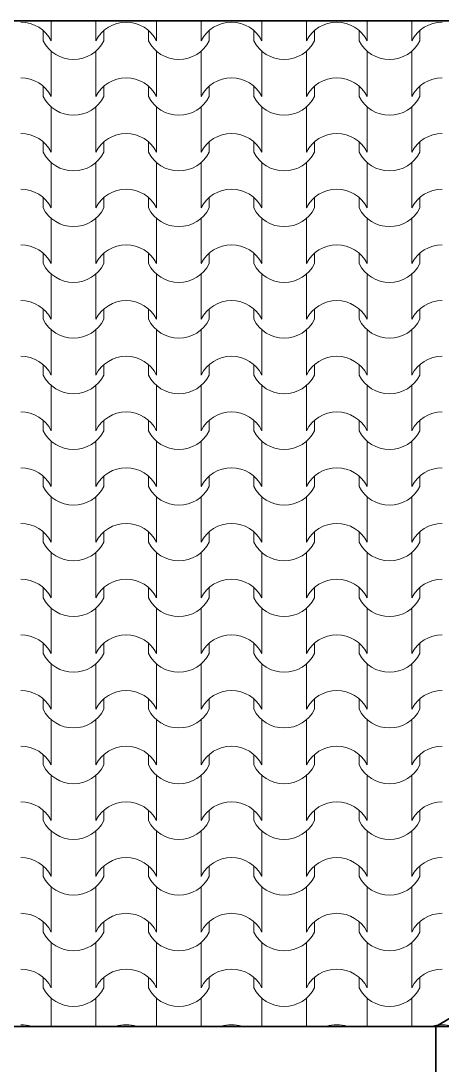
# Model space of a CAD drawing. Header units: millimetres. Extents: x 102766 to 172228, y -127504 to -81044.
# Drawn here: x 111232 to 112370, y -91373 to -88555 of the extents above; entities that cross this region are included whole.
import ezdxf

# ---------------------------------------------------------------- set-up
doc = ezdxf.new("R2010")
doc.units = ezdxf.units.MM
doc.header["$MEASUREMENT"] = 0
doc.layers.add('2D Drafting - General_Pen_No__105', color=7, linetype='Continuous', lineweight=13, true_color=0xcae6ff)
doc.layers.add('2D Drafting - General_Pen_No__82', color=7, linetype='Continuous', lineweight=20, true_color=0xaaaaaa)
doc.layers.add('Shell - Roof_Pen_No__21', color=7, linetype='Continuous', lineweight=35)

# ---------------------------------------------------------------- blocks, each defined once
blk = doc.blocks.new('*X18')
at = {"layer": '2D Drafting - General_Pen_No__82', "linetype": 'Continuous'}
for p, q in [((111313.8, -88555.1), (111313.8, -88608.9)), ((111434, -88555.1), (111434, -88608.9)), ((111598.3, -88555.1), (111598.3, -88608.9)), ((111718.5, -88555.1), (111718.5, -88608.9)), ((111882.8, -88555.1), (111882.8, -88608.9)), ((112003, -88555.1), (112003, -88608.9)), ((112167.2, -88555.1), (112167.2, -88608.9)), ((112287.5, -88555.1), (112287.5, -88608.9)), ((111291.8, -88580.9), (111291.8, -88608.9)), ((111456, -88580.9), (111456, -88608.9)), ((111576.3, -88580.9), (111576.3, -88608.9)), ((111740.5, -88580.9), (111740.5, -88608.9)), ((111860.8, -88580.9), (111860.8, -88608.9)), ((112025, -88580.9), (112025, -88608.9)), ((112145.2, -88580.9), (112145.2, -88608.9)), ((112309.5, -88580.9), (112309.5, -88608.9)), ((111313.8, -88637.3), (111313.8, -88698.3)), ((111434, -88637.3), (111434, -88698.3)), ((111598.3, -88637.3), (111598.3, -88698.3)), ((111718.5, -88637.3), (111718.5, -88698.3)), ((111882.8, -88637.3), (111882.8, -88698.3)), ((112003, -88637.3), (112003, -88698.3)), ((112167.2, -88637.3), (112167.2, -88698.3)), ((112287.5, -88637.3), (112287.5, -88698.3)), ((111313.8, -88698.3), (111313.8, -88759.3)), ((111434, -88698.3), (111434, -88759.3)), ((111598.3, -88698.3), (111598.3, -88759.3)), ((111718.5, -88698.3), (111718.5, -88759.3)), ((111882.8, -88698.3), (111882.8, -88759.3)), ((112003, -88698.3), (112003, -88759.3)), ((112167.2, -88698.3), (112167.2, -88759.3)), ((112287.5, -88698.3), (112287.5, -88759.3)), ((111291.8, -88731.2), (111291.8, -88759.3)), ((111456, -88731.2), (111456, -88759.3)), ((111576.3, -88731.2), (111576.3, -88759.3)), ((111740.5, -88731.2), (111740.5, -88759.3)), ((111860.8, -88731.2), (111860.8, -88759.3)), ((112025, -88731.2), (112025, -88759.3)), ((112145.2, -88731.2), (112145.2, -88759.3)), ((112309.5, -88731.2), (112309.5, -88759.3)), ((111313.8, -88787.7), (111313.8, -88848.6)), ((111434, -88787.7), (111434, -88848.6)), ((111598.3, -88787.7), (111598.3, -88848.6)), ((111718.5, -88787.7), (111718.5, -88848.6)), ((111882.8, -88787.7), (111882.8, -88848.6)), ((112003, -88787.7), (112003, -88848.6)), ((112167.2, -88787.7), (112167.2, -88848.6)), ((112287.5, -88787.7), (112287.5, -88848.6)), ((111313.8, -88848.6), (111313.8, -88909.6)), ((111434, -88848.6), (111434, -88909.6)), ((111598.3, -88848.6), (111598.3, -88909.6)), ((111718.5, -88848.6), (111718.5, -88909.6)), ((111882.8, -88848.6), (111882.8, -88909.6)), ((112003, -88848.6), (112003, -88909.6)), ((112167.2, -88848.6), (112167.2, -88909.6)), ((112287.5, -88848.6), (112287.5, -88909.6)), ((111291.8, -88881.6), (111291.8, -88909.6)), ((111456, -88881.6), (111456, -88909.6)), ((111576.3, -88881.6), (111576.3, -88909.6)), ((111740.5, -88881.6), (111740.5, -88909.6)), ((111860.8, -88881.6), (111860.8, -88909.6)), ((112025, -88881.6), (112025, -88909.6)), ((112145.2, -88881.6), (112145.2, -88909.6)), ((112309.5, -88881.6), (112309.5, -88909.6)), ((111313.8, -88938), (111313.8, -88999)), ((111434, -88938), (111434, -88999)), ((111598.3, -88938), (111598.3, -88999)), ((111718.5, -88938), (111718.5, -88999)), ((111882.8, -88938), (111882.8, -88999)), ((112003, -88938), (112003, -88999)), ((112167.2, -88938), (112167.2, -88999)), ((112287.5, -88938), (112287.5, -88999)), ((111313.8, -88999), (111313.8, -89059.9)), ((111434, -88999), (111434, -89059.9)), ((111598.3, -88999), (111598.3, -89059.9)), ((111718.5, -88999), (111718.5, -89059.9)), ((111882.8, -88999), (111882.8, -89059.9)), ((112003, -88999), (112003, -89059.9)), ((112167.2, -88999), (112167.2, -89059.9)), ((112287.5, -88999), (112287.5, -89059.9)), ((111291.8, -89031.9), (111291.8, -89059.9)), ((111456, -89031.9), (111456, -89059.9)), ((111576.3, -89031.9), (111576.3, -89059.9)), ((111740.5, -89031.9), (111740.5, -89059.9)), ((111860.8, -89031.9), (111860.8, -89059.9)), ((112025, -89031.9), (112025, -89059.9)), ((112145.2, -89031.9), (112145.2, -89059.9)), ((112309.5, -89031.9), (112309.5, -89059.9)), ((111313.8, -89088.3), (111313.8, -89149.3)), ((111434, -89088.3), (111434, -89149.3)), ((111598.3, -89088.3), (111598.3, -89149.3)), ((111718.5, -89088.3), (111718.5, -89149.3)), ((111882.8, -89088.3), (111882.8, -89149.3)), ((112003, -89088.3), (112003, -89149.3)), ((112167.2, -89088.3), (112167.2, -89149.3)), ((112287.5, -89088.3), (112287.5, -89149.3)), ((111313.8, -89149.3), (111313.8, -89210.3)), ((111434, -89149.3), (111434, -89210.3)), ((111598.3, -89149.3), (111598.3, -89210.3)), ((111718.5, -89149.3), (111718.5, -89210.3)), ((111882.8, -89149.3), (111882.8, -89210.3)), ((112003, -89149.3), (112003, -89210.3)), ((112167.2, -89149.3), (112167.2, -89210.3)), ((112287.5, -89149.3), (112287.5, -89210.3)), ((111291.8, -89182.2), (111291.8, -89210.3)), ((111456, -89182.2), (111456, -89210.3)), ((111576.3, -89182.2), (111576.3, -89210.3)), ((111740.5, -89182.2), (111740.5, -89210.3)), ((111860.8, -89182.2), (111860.8, -89210.3)), ((112025, -89182.2), (112025, -89210.3)), ((112145.2, -89182.2), (112145.2, -89210.3)), ((112309.5, -89182.2), (112309.5, -89210.3)), ((111313.8, -89238.7), (111313.8, -89299.6)), ((111434, -89238.7), (111434, -89299.6)), ((111598.3, -89238.7), (111598.3, -89299.6)), ((111718.5, -89238.7), (111718.5, -89299.6)), ((111882.8, -89238.7), (111882.8, -89299.6)), ((112003, -89238.7), (112003, -89299.6)), ((112167.2, -89238.7), (112167.2, -89299.6)), ((112287.5, -89238.7), (112287.5, -89299.6)), ((111313.8, -89299.6), (111313.8, -89360.6)), ((111434, -89299.6), (111434, -89360.6)), ((111598.3, -89299.6), (111598.3, -89360.6)), ((111718.5, -89299.6), (111718.5, -89360.6)), ((111882.8, -89299.6), (111882.8, -89360.6)), ((112003, -89299.6), (112003, -89360.6)), ((112167.2, -89299.6), (112167.2, -89360.6)), ((112287.5, -89299.6), (112287.5, -89360.6)), ((111291.8, -89332.6), (111291.8, -89360.6)), ((111456, -89332.6), (111456, -89360.6)), ((111576.3, -89332.6), (111576.3, -89360.6)), ((111740.5, -89332.6), (111740.5, -89360.6)), ((111860.8, -89332.6), (111860.8, -89360.6)), ((112025, -89332.6), (112025, -89360.6)), ((112145.2, -89332.6), (112145.2, -89360.6)), ((112309.5, -89332.6), (112309.5, -89360.6)), ((111313.8, -89389), (111313.8, -89450)), ((111434, -89389), (111434, -89450)), ((111598.3, -89389), (111598.3, -89450)), ((111718.5, -89389), (111718.5, -89450)), ((111882.8, -89389), (111882.8, -89450)), ((112003, -89389), (112003, -89450)), ((112167.2, -89389), (112167.2, -89450)), ((112287.5, -89389), (112287.5, -89450)), ((111313.8, -89450), (111313.8, -89510.9)), ((111434, -89450), (111434, -89510.9)), ((111598.3, -89450), (111598.3, -89510.9)), ((111718.5, -89450), (111718.5, -89510.9)), ((111882.8, -89450), (111882.8, -89510.9)), ((112003, -89450), (112003, -89510.9)), ((112167.2, -89450), (112167.2, -89510.9)), ((112287.5, -89450), (112287.5, -89510.9)), ((111291.8, -89482.9), (111291.8, -89510.9)), ((111456, -89482.9), (111456, -89510.9)), ((111576.3, -89482.9), (111576.3, -89510.9)), ((111740.5, -89482.9), (111740.5, -89510.9)), ((111860.8, -89482.9), (111860.8, -89510.9)), ((112025, -89482.9), (112025, -89510.9)), ((112145.2, -89482.9), (112145.2, -89510.9)), ((112309.5, -89482.9), (112309.5, -89510.9)), ((111313.8, -89539.3), (111313.8, -89600.3)), ((111434, -89539.3), (111434, -89600.3)), ((111598.3, -89539.3), (111598.3, -89600.3)), ((111718.5, -89539.3), (111718.5, -89600.3)), ((111882.8, -89539.3), (111882.8, -89600.3)), ((112003, -89539.3), (112003, -89600.3)), ((112167.2, -89539.3), (112167.2, -89600.3)), ((112287.5, -89539.3), (112287.5, -89600.3)), ((111313.8, -89600.3), (111313.8, -89661.3)), ((111434, -89600.3), (111434, -89661.3)), ((111598.3, -89600.3), (111598.3, -89661.3)), ((111718.5, -89600.3), (111718.5, -89661.3)), ((111882.8, -89600.3), (111882.8, -89661.3)), ((112003, -89600.3), (112003, -89661.3)), ((112167.2, -89600.3), (112167.2, -89661.3)), ((112287.5, -89600.3), (112287.5, -89661.3)), ((111291.8, -89633.3), (111291.8, -89661.3)), ((111456, -89633.3), (111456, -89661.3)), ((111576.3, -89633.3), (111576.3, -89661.3)), ((111740.5, -89633.3), (111740.5, -89661.3)), ((111860.8, -89633.3), (111860.8, -89661.3)), ((112025, -89633.3), (112025, -89661.3)), ((112145.2, -89633.3), (112145.2, -89661.3)), ((112309.5, -89633.3), (112309.5, -89661.3)), ((111313.8, -89689.7), (111313.8, -89750.6)), ((111434, -89689.7), (111434, -89750.6)), ((111598.3, -89689.7), (111598.3, -89750.6)), ((111718.5, -89689.7), (111718.5, -89750.6)), ((111882.8, -89689.7), (111882.8, -89750.6)), ((112003, -89689.7), (112003, -89750.6)), ((112167.2, -89689.7), (112167.2, -89750.6)), ((112287.5, -89689.7), (112287.5, -89750.6)), ((111313.8, -89750.6), (111313.8, -89811.6)), ((111434, -89750.6), (111434, -89811.6)), ((111598.3, -89750.6), (111598.3, -89811.6)), ((111718.5, -89750.6), (111718.5, -89811.6)), ((111882.8, -89750.6), (111882.8, -89811.6)), ((112003, -89750.6), (112003, -89811.6)), ((112167.2, -89750.6), (112167.2, -89811.6)), ((112287.5, -89750.6), (112287.5, -89811.6)), ((111291.8, -89783.6), (111291.8, -89811.6)), ((111456, -89783.6), (111456, -89811.6)), ((111576.3, -89783.6), (111576.3, -89811.6)), ((111740.5, -89783.6), (111740.5, -89811.6)), ((111860.8, -89783.6), (111860.8, -89811.6)), ((112025, -89783.6), (112025, -89811.6)), ((112145.2, -89783.6), (112145.2, -89811.6)), ((112309.5, -89783.6), (112309.5, -89811.6)), ((111313.8, -89840), (111313.8, -89901)), ((111434, -89840), (111434, -89901)), ((111598.3, -89840), (111598.3, -89901)), ((111718.5, -89840), (111718.5, -89901)), ((111882.8, -89840), (111882.8, -89901)), ((112003, -89840), (112003, -89901)), ((112167.2, -89840), (112167.2, -89901)), ((112287.5, -89840), (112287.5, -89901)), ((111313.8, -89901), (111313.8, -89962)), ((111434, -89901), (111434, -89962)), ((111598.3, -89901), (111598.3, -89962)), ((111718.5, -89901), (111718.5, -89962)), ((111882.8, -89901), (111882.8, -89962)), ((112003, -89901), (112003, -89962)), ((112167.2, -89901), (112167.2, -89962)), ((112287.5, -89901), (112287.5, -89962)), ((111291.8, -89933.9), (111291.8, -89962)), ((111456, -89933.9), (111456, -89962)), ((111576.3, -89933.9), (111576.3, -89962)), ((111740.5, -89933.9), (111740.5, -89962)), ((111860.8, -89933.9), (111860.8, -89962)), ((112025, -89933.9), (112025, -89962)), ((112145.2, -89933.9), (112145.2, -89962)), ((112309.5, -89933.9), (112309.5, -89962)), ((111313.8, -89990.4), (111313.8, -90051.3)), ((111434, -89990.4), (111434, -90051.3)), ((111598.3, -89990.4), (111598.3, -90051.3)), ((111718.5, -89990.4), (111718.5, -90051.3)), ((111882.8, -89990.4), (111882.8, -90051.3)), ((112003, -89990.4), (112003, -90051.3)), ((112167.2, -89990.4), (112167.2, -90051.3)), ((112287.5, -89990.4), (112287.5, -90051.3)), ((111313.8, -90051.3), (111313.8, -90112.3)), ((111434, -90051.3), (111434, -90112.3)), ((111598.3, -90051.3), (111598.3, -90112.3)), ((111718.5, -90051.3), (111718.5, -90112.3)), ((111882.8, -90051.3), (111882.8, -90112.3)), ((112003, -90051.3), (112003, -90112.3)), ((112167.2, -90051.3), (112167.2, -90112.3)), ((112287.5, -90051.3), (112287.5, -90112.3)), ((111291.8, -90084.3), (111291.8, -90112.3)), ((111456, -90084.3), (111456, -90112.3)), ((111576.3, -90084.3), (111576.3, -90112.3)), ((111740.5, -90084.3), (111740.5, -90112.3)), ((111860.8, -90084.3), (111860.8, -90112.3)), ((112025, -90084.3), (112025, -90112.3)), ((112145.2, -90084.3), (112145.2, -90112.3)), ((112309.5, -90084.3), (112309.5, -90112.3)), ((111313.8, -90140.7), (111313.8, -90201.7)), ((111434, -90140.7), (111434, -90201.7)), ((111598.3, -90140.7), (111598.3, -90201.7)), ((111718.5, -90140.7), (111718.5, -90201.7)), ((111882.8, -90140.7), (111882.8, -90201.7)), ((112003, -90140.7), (112003, -90201.7)), ((112167.2, -90140.7), (112167.2, -90201.7)), ((112287.5, -90140.7), (112287.5, -90201.7)), ((111313.8, -90201.7), (111313.8, -90262.6)), ((111434, -90201.7), (111434, -90262.6)), ((111598.3, -90201.7), (111598.3, -90262.6)), ((111718.5, -90201.7), (111718.5, -90262.6)), ((111882.8, -90201.7), (111882.8, -90262.6)), ((112003, -90201.7), (112003, -90262.6)), ((112167.2, -90201.7), (112167.2, -90262.6)), ((112287.5, -90201.7), (112287.5, -90262.6)), ((111291.8, -90234.6), (111291.8, -90262.6)), ((111456, -90234.6), (111456, -90262.6)), ((111576.3, -90234.6), (111576.3, -90262.6)), ((111740.5, -90234.6), (111740.5, -90262.6)), ((111860.8, -90234.6), (111860.8, -90262.6)), ((112025, -90234.6), (112025, -90262.6)), ((112145.2, -90234.6), (112145.2, -90262.6)), ((112309.5, -90234.6), (112309.5, -90262.6)), ((111313.8, -90291), (111313.8, -90352)), ((111434, -90291), (111434, -90352)), ((111598.3, -90291), (111598.3, -90352)), ((111718.5, -90291), (111718.5, -90352)), ((111882.8, -90291), (111882.8, -90352)), ((112003, -90291), (112003, -90352)), ((112167.2, -90291), (112167.2, -90352)), ((112287.5, -90291), (112287.5, -90352)), ((111313.8, -90352), (111313.8, -90413)), ((111434, -90352), (111434, -90413)), ((111598.3, -90352), (111598.3, -90413)), ((111718.5, -90352), (111718.5, -90413)), ((111882.8, -90352), (111882.8, -90413)), ((112003, -90352), (112003, -90413)), ((112167.2, -90352), (112167.2, -90413)), ((112287.5, -90352), (112287.5, -90413)), ((111291.8, -90384.9), (111291.8, -90413)), ((111456, -90384.9), (111456, -90413)), ((111576.3, -90384.9), (111576.3, -90413)), ((111740.5, -90384.9), (111740.5, -90413)), ((111860.8, -90384.9), (111860.8, -90413)), ((112025, -90384.9), (112025, -90413)), ((112145.2, -90384.9), (112145.2, -90413)), ((112309.5, -90384.9), (112309.5, -90413)), ((111313.8, -90441.4), (111313.8, -90502.3)), ((111434, -90441.4), (111434, -90502.3)), ((111598.3, -90441.4), (111598.3, -90502.3)), ((111718.5, -90441.4), (111718.5, -90502.3)), ((111882.8, -90441.4), (111882.8, -90502.3)), ((112003, -90441.4), (112003, -90502.3)), ((112167.2, -90441.4), (112167.2, -90502.3)), ((112287.5, -90441.4), (112287.5, -90502.3)), ((111313.8, -90502.3), (111313.8, -90563.3)), ((111434, -90502.3), (111434, -90563.3)), ((111598.3, -90502.3), (111598.3, -90563.3)), ((111718.5, -90502.3), (111718.5, -90563.3)), ((111882.8, -90502.3), (111882.8, -90563.3)), ((112003, -90502.3), (112003, -90563.3)), ((112167.2, -90502.3), (112167.2, -90563.3)), ((112287.5, -90502.3), (112287.5, -90563.3)), ((111291.8, -90535.3), (111291.8, -90563.3)), ((111456, -90535.3), (111456, -90563.3)), ((111576.3, -90535.3), (111576.3, -90563.3)), ((111740.5, -90535.3), (111740.5, -90563.3)), ((111860.8, -90535.3), (111860.8, -90563.3)), ((112025, -90535.3), (112025, -90563.3)), ((112145.2, -90535.3), (112145.2, -90563.3)), ((112309.5, -90535.3), (112309.5, -90563.3)), ((111313.8, -90591.7), (111313.8, -90652.7)), ((111434, -90591.7), (111434, -90652.7)), ((111598.3, -90591.7), (111598.3, -90652.7)), ((111718.5, -90591.7), (111718.5, -90652.7)), ((111882.8, -90591.7), (111882.8, -90652.7)), ((112003, -90591.7), (112003, -90652.7)), ((112167.2, -90591.7), (112167.2, -90652.7)), ((112287.5, -90591.7), (112287.5, -90652.7)), ((111313.8, -90652.7), (111313.8, -90713.6)), ((111434, -90652.7), (111434, -90713.6)), ((111598.3, -90652.7), (111598.3, -90713.6)), ((111718.5, -90652.7), (111718.5, -90713.6)), ((111882.8, -90652.7), (111882.8, -90713.6)), ((112003, -90652.7), (112003, -90713.6)), ((112167.2, -90652.7), (112167.2, -90713.6)), ((112287.5, -90652.7), (112287.5, -90713.6)), ((111291.8, -90685.6), (111291.8, -90713.6)), ((111456, -90685.6), (111456, -90713.6)), ((111576.3, -90685.6), (111576.3, -90713.6)), ((111740.5, -90685.6), (111740.5, -90713.6)), ((111860.8, -90685.6), (111860.8, -90713.6)), ((112025, -90685.6), (112025, -90713.6)), ((112145.2, -90685.6), (112145.2, -90713.6)), ((112309.5, -90685.6), (112309.5, -90713.6)), ((111313.8, -90742), (111313.8, -90803)), ((111434, -90742), (111434, -90803)), ((111598.3, -90742), (111598.3, -90803)), ((111718.5, -90742), (111718.5, -90803)), ((111882.8, -90742), (111882.8, -90803)), ((112003, -90742), (112003, -90803)), ((112167.2, -90742), (112167.2, -90803)), ((112287.5, -90742), (112287.5, -90803)), ((111313.8, -90803), (111313.8, -90864)), ((111434, -90803), (111434, -90864)), ((111598.3, -90803), (111598.3, -90864)), ((111718.5, -90803), (111718.5, -90864)), ((111882.8, -90803), (111882.8, -90864)), ((112003, -90803), (112003, -90864)), ((112167.2, -90803), (112167.2, -90864)), ((112287.5, -90803), (112287.5, -90864)), ((111291.8, -90835.9), (111291.8, -90864)), ((111456, -90835.9), (111456, -90864)), ((111576.3, -90835.9), (111576.3, -90864)), ((111740.5, -90835.9), (111740.5, -90864)), ((111860.8, -90835.9), (111860.8, -90864)), ((112025, -90835.9), (112025, -90864)), ((112145.2, -90835.9), (112145.2, -90864)), ((112309.5, -90835.9), (112309.5, -90864)), ((111313.8, -90892.4), (111313.8, -90953.3)), ((111434, -90892.4), (111434, -90953.3)), ((111598.3, -90892.4), (111598.3, -90953.3)), ((111718.5, -90892.4), (111718.5, -90953.3)), ((111882.8, -90892.4), (111882.8, -90953.3)), ((112003, -90892.4), (112003, -90953.3)), ((112167.2, -90892.4), (112167.2, -90953.3)), ((112287.5, -90892.4), (112287.5, -90953.3)), ((111313.8, -90953.3), (111313.8, -91014.3)), ((111434, -90953.3), (111434, -91014.3)), ((111598.3, -90953.3), (111598.3, -91014.3)), ((111718.5, -90953.3), (111718.5, -91014.3)), ((111882.8, -90953.3), (111882.8, -91014.3)), ((112003, -90953.3), (112003, -91014.3)), ((112167.2, -90953.3), (112167.2, -91014.3)), ((112287.5, -90953.3), (112287.5, -91014.3)), ((111291.8, -90986.3), (111291.8, -91014.3)), ((111456, -90986.3), (111456, -91014.3)), ((111576.3, -90986.3), (111576.3, -91014.3)), ((111740.5, -90986.3), (111740.5, -91014.3)), ((111860.8, -90986.3), (111860.8, -91014.3)), ((112025, -90986.3), (112025, -91014.3)), ((112145.2, -90986.3), (112145.2, -91014.3)), ((112309.5, -90986.3), (112309.5, -91014.3)), ((111313.8, -91042.7), (111313.8, -91103.7)), ((111434, -91042.7), (111434, -91103.7)), ((111598.3, -91042.7), (111598.3, -91103.7)), ((111718.5, -91042.7), (111718.5, -91103.7)), ((111882.8, -91042.7), (111882.8, -91103.7)), ((112003, -91042.7), (112003, -91103.7)), ((112167.2, -91042.7), (112167.2, -91103.7)), ((112287.5, -91042.7), (112287.5, -91103.7)), ((111313.8, -91103.7), (111313.8, -91164.6)), ((111434, -91103.7), (111434, -91164.6)), ((111598.3, -91103.7), (111598.3, -91164.6)), ((111718.5, -91103.7), (111718.5, -91164.6)), ((111882.8, -91103.7), (111882.8, -91164.6)), ((112003, -91103.7), (112003, -91164.6)), ((112167.2, -91103.7), (112167.2, -91164.6)), ((112287.5, -91103.7), (112287.5, -91164.6)), ((111291.8, -91136.6), (111291.8, -91164.6)), ((111456, -91136.6), (111456, -91164.6)), ((111576.3, -91136.6), (111576.3, -91164.6)), ((111740.5, -91136.6), (111740.5, -91164.6)), ((111860.8, -91136.6), (111860.8, -91164.6)), ((112025, -91136.6), (112025, -91164.6)), ((112145.2, -91136.6), (112145.2, -91164.6)), ((112309.5, -91136.6), (112309.5, -91164.6)), ((111313.8, -91193), (111313.8, -91254)), ((111434, -91193), (111434, -91254)), ((111598.3, -91193), (111598.3, -91254)), ((111718.5, -91193), (111718.5, -91254)), ((111882.8, -91193), (111882.8, -91254)), ((112003, -91193), (112003, -91254)), ((112167.2, -91193), (112167.2, -91254)), ((112287.5, -91193), (112287.5, -91254)), ((111313.8, -91254), (111313.8, -91268.8)), ((111434, -91254), (111434, -91268.8)), ((111598.3, -91254), (111598.3, -91268.8)), ((111718.5, -91254), (111718.5, -91268.8)), ((111882.8, -91254), (111882.8, -91268.8)), ((112003, -91254), (112003, -91268.8)), ((112167.2, -91254), (112167.2, -91268.8)), ((112287.5, -91254), (112287.5, -91268.8))]:
    blk.add_line(p, q, dxfattribs=at)
for centre, radius, start, end in [((111231.4, -88650.9), 92.5, 26.9885, 89.8295), ((111516.4, -88650.9), 92.5, 90.1705, 153.0115), ((111515.9, -88650.9), 92.5, 26.9885, 89.8295), ((111800.9, -88650.9), 92.5, 90.1705, 153.0115), ((111800.4, -88650.9), 92.5, 26.9885, 89.8295), ((112085.4, -88650.9), 92.5, 90.1705, 153.0115), ((112084.8, -88650.9), 92.5, 26.9885, 89.8295), ((112369.9, -88650.9), 92.5, 90.1705, 153.0115), ((111373.9, -88567.6), 91.9, 206.7044, 333.2956), ((111658.4, -88567.6), 91.9, 206.7044, 333.2956), ((111942.9, -88567.6), 91.9, 206.7044, 333.2956), ((112227.4, -88567.6), 91.9, 206.7044, 333.2956), ((111231.4, -88801.2), 92.5, 26.9885, 89.8295), ((111516.4, -88801.2), 92.5, 90.1705, 153.0115), ((111515.9, -88801.2), 92.5, 26.9885, 89.8295), ((111800.9, -88801.2), 92.5, 90.1705, 153.0115), ((111800.4, -88801.2), 92.5, 26.9885, 89.8295), ((112085.4, -88801.2), 92.5, 90.1705, 153.0115), ((112084.8, -88801.2), 92.5, 26.9885, 89.8295), ((112369.9, -88801.2), 92.5, 90.1705, 153.0115), ((111373.9, -88718), 91.9, 206.7044, 333.2956), ((111658.4, -88718), 91.9, 206.7044, 333.2956), ((111942.9, -88718), 91.9, 206.7044, 333.2956), ((112227.4, -88718), 91.9, 206.7044, 333.2956), ((111231.4, -88951.6), 92.5, 26.9885, 89.8295), ((111516.4, -88951.6), 92.5, 90.1705, 153.0115), ((111515.9, -88951.6), 92.5, 26.9885, 89.8295), ((111800.9, -88951.6), 92.5, 90.1705, 153.0115), ((111800.4, -88951.6), 92.5, 26.9885, 89.8295), ((112085.4, -88951.6), 92.5, 90.1705, 153.0115), ((112084.8, -88951.6), 92.5, 26.9885, 89.8295), ((112369.9, -88951.6), 92.5, 90.1705, 153.0115), ((111373.9, -88868.3), 91.9, 206.7044, 333.2956), ((111658.4, -88868.3), 91.9, 206.7044, 333.2956), ((111942.9, -88868.3), 91.9, 206.7044, 333.2956), ((112227.4, -88868.3), 91.9, 206.7044, 333.2956), ((111231.4, -89101.9), 92.5, 26.9885, 89.8295), ((111516.4, -89101.9), 92.5, 90.1705, 153.0115), ((111515.9, -89101.9), 92.5, 26.9885, 89.8295), ((111800.9, -89101.9), 92.5, 90.1705, 153.0115), ((111800.4, -89101.9), 92.5, 26.9885, 89.8295), ((112085.4, -89101.9), 92.5, 90.1705, 153.0115), ((112084.8, -89101.9), 92.5, 26.9885, 89.8295), ((112369.9, -89101.9), 92.5, 90.1705, 153.0115), ((111373.9, -89018.6), 91.9, 206.7044, 333.2956), ((111658.4, -89018.6), 91.9, 206.7044, 333.2956), ((111942.9, -89018.6), 91.9, 206.7044, 333.2956), ((112227.4, -89018.6), 91.9, 206.7044, 333.2956), ((111231.4, -89252.2), 92.5, 26.9885, 89.8295), ((111516.4, -89252.2), 92.5, 90.1705, 153.0115), ((111515.9, -89252.2), 92.5, 26.9885, 89.8295), ((111800.9, -89252.2), 92.5, 90.1705, 153.0115), ((111800.4, -89252.2), 92.5, 26.9885, 89.8295), ((112085.4, -89252.2), 92.5, 90.1705, 153.0115), ((112084.8, -89252.2), 92.5, 26.9885, 89.8295), ((112369.9, -89252.2), 92.5, 90.1705, 153.0115), ((111373.9, -89169), 91.9, 206.7044, 333.2956), ((111658.4, -89169), 91.9, 206.7044, 333.2956), ((111942.9, -89169), 91.9, 206.7044, 333.2956), ((112227.4, -89169), 91.9, 206.7044, 333.2956), ((111231.4, -89402.6), 92.5, 26.9885, 89.8295), ((111516.4, -89402.6), 92.5, 90.1705, 153.0115), ((111515.9, -89402.6), 92.5, 26.9885, 89.8295), ((111800.9, -89402.6), 92.5, 90.1705, 153.0115), ((111800.4, -89402.6), 92.5, 26.9885, 89.8295), ((112085.4, -89402.6), 92.5, 90.1705, 153.0115), ((112084.8, -89402.6), 92.5, 26.9885, 89.8295), ((112369.9, -89402.6), 92.5, 90.1705, 153.0115), ((111373.9, -89319.3), 91.9, 206.7044, 333.2956), ((111658.4, -89319.3), 91.9, 206.7044, 333.2956), ((111942.9, -89319.3), 91.9, 206.7044, 333.2956), ((112227.4, -89319.3), 91.9, 206.7044, 333.2956), ((111231.4, -89552.9), 92.5, 26.9885, 89.8295), ((111516.4, -89552.9), 92.5, 90.1705, 153.0115), ((111515.9, -89552.9), 92.5, 26.9885, 89.8295), ((111800.9, -89552.9), 92.5, 90.1705, 153.0115), ((111800.4, -89552.9), 92.5, 26.9885, 89.8295), ((112085.4, -89552.9), 92.5, 90.1705, 153.0115), ((112084.8, -89552.9), 92.5, 26.9885, 89.8295), ((112369.9, -89552.9), 92.5, 90.1705, 153.0115), ((111373.9, -89469.6), 91.9, 206.7044, 333.2956), ((111658.4, -89469.6), 91.9, 206.7044, 333.2956), ((111942.9, -89469.6), 91.9, 206.7044, 333.2956), ((112227.4, -89469.6), 91.9, 206.7044, 333.2956), ((111231.4, -89703.2), 92.5, 26.9885, 89.8295), ((111516.4, -89703.2), 92.5, 90.1705, 153.0115), ((111515.9, -89703.2), 92.5, 26.9885, 89.8295), ((111800.9, -89703.2), 92.5, 90.1705, 153.0115), ((111800.4, -89703.2), 92.5, 26.9885, 89.8295), ((112085.4, -89703.2), 92.5, 90.1705, 153.0115), ((112084.8, -89703.2), 92.5, 26.9885, 89.8295), ((112369.9, -89703.2), 92.5, 90.1705, 153.0115), ((111373.9, -89620), 91.9, 206.7044, 333.2956), ((111658.4, -89620), 91.9, 206.7044, 333.2956), ((111942.9, -89620), 91.9, 206.7044, 333.2956), ((112227.4, -89620), 91.9, 206.7044, 333.2956), ((111231.4, -89853.6), 92.5, 26.9885, 89.8295), ((111516.4, -89853.6), 92.5, 90.1705, 153.0115), ((111515.9, -89853.6), 92.5, 26.9885, 89.8295), ((111800.9, -89853.6), 92.5, 90.1705, 153.0115), ((111800.4, -89853.6), 92.5, 26.9885, 89.8295), ((112085.4, -89853.6), 92.5, 90.1705, 153.0115), ((112084.8, -89853.6), 92.5, 26.9885, 89.8295), ((112369.9, -89853.6), 92.5, 90.1705, 153.0115), ((111373.9, -89770.3), 91.9, 206.7044, 333.2956), ((111658.4, -89770.3), 91.9, 206.7044, 333.2956), ((111942.9, -89770.3), 91.9, 206.7044, 333.2956), ((112227.4, -89770.3), 91.9, 206.7044, 333.2956), ((111231.4, -90003.9), 92.5, 26.9885, 89.8295), ((111516.4, -90003.9), 92.5, 90.1705, 153.0115), ((111515.9, -90003.9), 92.5, 26.9885, 89.8295), ((111800.9, -90003.9), 92.5, 90.1705, 153.0115), ((111800.4, -90003.9), 92.5, 26.9885, 89.8295), ((112085.4, -90003.9), 92.5, 90.1705, 153.0115), ((112084.8, -90003.9), 92.5, 26.9885, 89.8295), ((112369.9, -90003.9), 92.5, 90.1705, 153.0115), ((111373.9, -89920.6), 91.9, 206.7044, 333.2956), ((111658.4, -89920.6), 91.9, 206.7044, 333.2956), ((111942.9, -89920.6), 91.9, 206.7044, 333.2956), ((112227.4, -89920.6), 91.9, 206.7044, 333.2956), ((111231.4, -90154.3), 92.5, 26.9885, 89.8295), ((111516.4, -90154.3), 92.5, 90.1705, 153.0115), ((111515.9, -90154.3), 92.5, 26.9885, 89.8295), ((111800.9, -90154.3), 92.5, 90.1705, 153.0115), ((111800.4, -90154.3), 92.5, 26.9885, 89.8295), ((112085.4, -90154.3), 92.5, 90.1705, 153.0115), ((112084.8, -90154.3), 92.5, 26.9885, 89.8295), ((112369.9, -90154.3), 92.5, 90.1705, 153.0115), ((111373.9, -90071), 91.9, 206.7044, 333.2956), ((111658.4, -90071), 91.9, 206.7044, 333.2956), ((111942.9, -90071), 91.9, 206.7044, 333.2956), ((112227.4, -90071), 91.9, 206.7044, 333.2956), ((111231.4, -90304.6), 92.5, 26.9885, 89.8295), ((111516.4, -90304.6), 92.5, 90.1705, 153.0115), ((111515.9, -90304.6), 92.5, 26.9885, 89.8295), ((111800.9, -90304.6), 92.5, 90.1705, 153.0115), ((111800.4, -90304.6), 92.5, 26.9885, 89.8295), ((112085.4, -90304.6), 92.5, 90.1705, 153.0115), ((112084.8, -90304.6), 92.5, 26.9885, 89.8295), ((112369.9, -90304.6), 92.5, 90.1705, 153.0115), ((111373.9, -90221.3), 91.9, 206.7044, 333.2956), ((111658.4, -90221.3), 91.9, 206.7044, 333.2956), ((111942.9, -90221.3), 91.9, 206.7044, 333.2956), ((112227.4, -90221.3), 91.9, 206.7044, 333.2956), ((111231.4, -90454.9), 92.5, 26.9885, 89.8295), ((111516.4, -90454.9), 92.5, 90.1705, 153.0115), ((111515.9, -90454.9), 92.5, 26.9885, 89.8295), ((111800.9, -90454.9), 92.5, 90.1705, 153.0115), ((111800.4, -90454.9), 92.5, 26.9885, 89.8295), ((112085.4, -90454.9), 92.5, 90.1705, 153.0115), ((112084.8, -90454.9), 92.5, 26.9885, 89.8295), ((112369.9, -90454.9), 92.5, 90.1705, 153.0115), ((111373.9, -90371.7), 91.9, 206.7044, 333.2956), ((111658.4, -90371.7), 91.9, 206.7044, 333.2956), ((111942.9, -90371.7), 91.9, 206.7044, 333.2956), ((112227.4, -90371.7), 91.9, 206.7044, 333.2956), ((111231.4, -90605.3), 92.5, 26.9885, 89.8295), ((111516.4, -90605.3), 92.5, 90.1705, 153.0115), ((111515.9, -90605.3), 92.5, 26.9885, 89.8295), ((111800.9, -90605.3), 92.5, 90.1705, 153.0115), ((111800.4, -90605.3), 92.5, 26.9885, 89.8295), ((112085.4, -90605.3), 92.5, 90.1705, 153.0115), ((112084.8, -90605.3), 92.5, 26.9885, 89.8295), ((112369.9, -90605.3), 92.5, 90.1705, 153.0115), ((111373.9, -90522), 91.9, 206.7044, 333.2956), ((111658.4, -90522), 91.9, 206.7044, 333.2956), ((111942.9, -90522), 91.9, 206.7044, 333.2956), ((112227.4, -90522), 91.9, 206.7044, 333.2956), ((111231.4, -90755.6), 92.5, 26.9885, 89.8295), ((111516.4, -90755.6), 92.5, 90.1705, 153.0115), ((111515.9, -90755.6), 92.5, 26.9885, 89.8295), ((111800.9, -90755.6), 92.5, 90.1705, 153.0115), ((111800.4, -90755.6), 92.5, 26.9885, 89.8295), ((112085.4, -90755.6), 92.5, 90.1705, 153.0115), ((112084.8, -90755.6), 92.5, 26.9885, 89.8295), ((112369.9, -90755.6), 92.5, 90.1705, 153.0115), ((111373.9, -90672.3), 91.9, 206.7044, 333.2956), ((111658.4, -90672.3), 91.9, 206.7044, 333.2956), ((111942.9, -90672.3), 91.9, 206.7044, 333.2956), ((112227.4, -90672.3), 91.9, 206.7044, 333.2956), ((111231.4, -90905.9), 92.5, 26.9885, 89.8295), ((111516.4, -90905.9), 92.5, 90.1705, 153.0115), ((111515.9, -90905.9), 92.5, 26.9885, 89.8295), ((111800.9, -90905.9), 92.5, 90.1705, 153.0115), ((111800.4, -90905.9), 92.5, 26.9885, 89.8295), ((112085.4, -90905.9), 92.5, 90.1705, 153.0115), ((112084.8, -90905.9), 92.5, 26.9885, 89.8295), ((112369.9, -90905.9), 92.5, 90.1705, 153.0115), ((111373.9, -90822.7), 91.9, 206.7044, 333.2956), ((111658.4, -90822.7), 91.9, 206.7044, 333.2956), ((111942.9, -90822.7), 91.9, 206.7044, 333.2956), ((112227.4, -90822.7), 91.9, 206.7044, 333.2956), ((111231.4, -91056.3), 92.5, 26.9885, 89.8295), ((111516.4, -91056.3), 92.5, 90.1705, 153.0115), ((111515.9, -91056.3), 92.5, 26.9885, 89.8295), ((111800.9, -91056.3), 92.5, 90.1705, 153.0115), ((111800.4, -91056.3), 92.5, 26.9885, 89.8295), ((112085.4, -91056.3), 92.5, 90.1705, 153.0115), ((112084.8, -91056.3), 92.5, 26.9885, 89.8295), ((112369.9, -91056.3), 92.5, 90.1705, 153.0115), ((111373.9, -90973), 91.9, 206.7044, 333.2956), ((111658.4, -90973), 91.9, 206.7044, 333.2956), ((111942.9, -90973), 91.9, 206.7044, 333.2956), ((112227.4, -90973), 91.9, 206.7044, 333.2956), ((111231.4, -91206.6), 92.5, 26.9885, 89.8295), ((111516.4, -91206.6), 92.5, 90.1705, 153.0115), ((111515.9, -91206.6), 92.5, 26.9885, 89.8295), ((111800.9, -91206.6), 92.5, 90.1705, 153.0115), ((111800.4, -91206.6), 92.5, 26.9885, 89.8295), ((112085.4, -91206.6), 92.5, 90.1705, 153.0115), ((112084.8, -91206.6), 92.5, 26.9885, 89.8295), ((112369.9, -91206.6), 92.5, 90.1705, 153.0115), ((111373.9, -91123.3), 91.9, 206.7044, 333.2956), ((111658.4, -91123.3), 91.9, 206.7044, 333.2956), ((111942.9, -91123.3), 91.9, 206.7044, 333.2956), ((112227.4, -91123.3), 91.9, 206.7044, 333.2956), ((111231.4, -91356.9), 92.5, 72.3314, 89.8295), ((111516.4, -91356.9), 92.5, 90.1705, 107.6686), ((111515.9, -91356.9), 92.5, 72.3314, 89.8295), ((111800.9, -91356.9), 92.5, 90.1705, 107.6686), ((111800.4, -91356.9), 92.5, 72.3314, 89.8295), ((112085.4, -91356.9), 92.5, 90.1705, 107.6686), ((112084.8, -91356.9), 92.5, 72.3314, 89.8295), ((112369.9, -91356.9), 92.5, 96.971, 107.6686)]:
    blk.add_arc(centre, radius, start, end, dxfattribs=at)
blk = doc.blocks.new('Fill_9')
at = {"layer": '2D Drafting - General_Pen_No__105', "linetype": 'Continuous'}
for p, q in [((113452.4, -88555.1), (108751.7, -88555.1)), ((112352.3, -91268.8), (115277.1, -89580.2)), ((104051.4, -91268.8), (112352.3, -91268.8))]:
    blk.add_line(p, q, dxfattribs=at)
at = {"layer": '2D Drafting - General_Pen_No__82', "linetype": 'Continuous'}
blk.add_blockref('*X18', (0, 0), dxfattribs=at)
blk = doc.blocks.new('*X20')
at = {"layer": '2D Drafting - General_Pen_No__82', "linetype": 'Continuous'}
for centre, start, end in [((112369.9, -91356.9), 90.1705, 96.971), ((112369.3, -91356.9), 72.3313, 89.8295)]:
    blk.add_arc(centre, 92.5, start, end, dxfattribs=at)
blk = doc.blocks.new('Fill_10')
at = {"layer": '2D Drafting - General_Pen_No__105', "linetype": 'Continuous'}
for p, q in [((115277.1, -89580.2), (112352.3, -91268.8)), ((112352.3, -91268.8), (118201.8, -91268.8))]:
    blk.add_line(p, q, dxfattribs=at)
at = {"layer": '2D Drafting - General_Pen_No__82', "linetype": 'Continuous'}
blk.add_blockref('*X20', (0, 0), dxfattribs=at)

msp = doc.modelspace()

# ---------------------------------------------------------------- linework, layer by layer
at = {"layer": 'Shell - Roof_Pen_No__21', "linetype": 'Continuous'}
for p, q in [((108751.7, -88555.1), (113452.4, -88555.1)), ((115277.1, -89580.2), (112352.3, -91268.8)), ((104051.4, -91268.8), (112352.3, -91268.8)), ((112352.3, -91268.8), (118201.8, -91268.8)), ((112352.3, -91268.8), (112352.3, -91498))]:
    msp.add_line(p, q, dxfattribs=at)

# ---------------------------------------------------------------- block references
at = {"layer": '2D Drafting - General_Pen_No__82', "linetype": 'Continuous'}
for name in ['Fill_9', 'Fill_10']:
    msp.add_blockref(name, (0, 0), dxfattribs=at)

doc.saveas('drawing.dxf')
